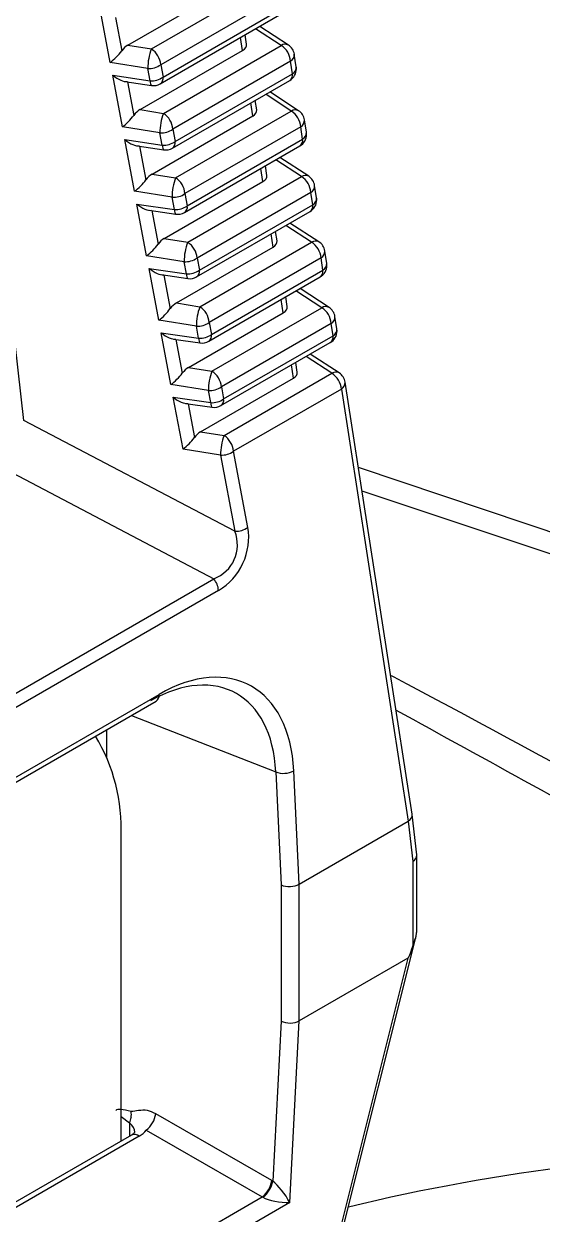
# Model space of a CAD drawing. Extents: x 2 to 136, y 1 to 99.
# Drawn here: x 14.393 to 14.779, y 85.74 to 86.629 of the extents above; entities that cross this region are included whole.
import ezdxf

# ---------------------------------------------------------------- set-up
doc = ezdxf.new("R2010")
doc.units = 0
doc.header["$MEASUREMENT"] = 0
doc.layers.add('OBJECT', color=7, linetype='CONTINUOUS')

msp = doc.modelspace()

# ---------------------------------------------------------------- linework, layer by layer
at = {"layer": 'OBJECT'}
for p, q in [((14.39258, 86.33268), (14.35382, 86.67484)), ((14.47022, 86.61271), (14.54827, 86.65777)), ((14.48773, 86.60993), (14.57702, 86.66148)), ((14.58402, 86.64971), (14.49473, 86.59816)), ((14.45709, 86.59984), (14.44985, 86.63833)), ((14.49646, 86.58894), (14.58548, 86.64033)), ((14.4609, 86.63339), (14.46559, 86.60845)), ((14.4944, 86.58392), (14.58342, 86.63531)), ((14.55876, 86.61345), (14.55767, 86.62045)), ((14.5846, 86.61254), (14.5655, 86.62497)), ((14.59, 86.61279), (14.56856, 86.62674)), ((14.47022, 86.61271), (14.48773, 86.60993)), ((14.49678, 86.56183), (14.5846, 86.61254)), ((14.55585, 86.60882), (14.55435, 86.61853)), ((14.47927, 86.56461), (14.55585, 86.60882)), ((14.59587, 86.5966), (14.59442, 86.60594)), ((14.48512, 86.59539), (14.45709, 86.59984)), ((14.48686, 86.58617), (14.48512, 86.59539)), ((14.49473, 86.59816), (14.49646, 86.58894)), ((14.5916, 86.60076), (14.50377, 86.55006)), ((14.59305, 86.59142), (14.5916, 86.60076)), ((14.45889, 86.59028), (14.48686, 86.58617)), ((14.46614, 86.55174), (14.45889, 86.59028)), ((14.46801, 86.58562), (14.48795, 86.58269)), ((14.46994, 86.58533), (14.47464, 86.56035)), ((14.50344, 86.53587), (14.59099, 86.58641)), ((14.5055, 86.54088), (14.59305, 86.59142)), ((14.59218, 86.56359), (14.57304, 86.57605)), ((14.59758, 86.56384), (14.5761, 86.57782)), ((14.56343, 86.55987), (14.56192, 86.56963)), ((14.56634, 86.5645), (14.56524, 86.57155)), ((14.47927, 86.56461), (14.49678, 86.56183)), ((14.48832, 86.51651), (14.56343, 86.55987)), ((14.50582, 86.51373), (14.59218, 86.56359)), ((14.49417, 86.54729), (14.46614, 86.55174)), ((14.50377, 86.55006), (14.5055, 86.54088)), ((14.59918, 86.55181), (14.51282, 86.50196)), ((14.60062, 86.54252), (14.59918, 86.55181)), ((14.60344, 86.5477), (14.602, 86.55699)), ((14.46793, 86.54222), (14.4959, 86.53812)), ((14.47519, 86.50364), (14.46793, 86.54222)), ((14.4959, 86.53812), (14.49417, 86.54729)), ((14.51454, 86.49283), (14.60062, 86.54252)), ((14.47705, 86.53756), (14.49699, 86.53464)), ((14.47898, 86.53728), (14.48369, 86.51225)), ((14.51248, 86.48781), (14.59856, 86.53751)), ((14.57392, 86.51556), (14.57282, 86.52265)), ((14.59976, 86.51464), (14.58058, 86.52713)), ((14.60516, 86.51489), (14.58364, 86.5289)), ((14.48832, 86.51651), (14.50582, 86.51373)), ((14.51487, 86.46563), (14.59976, 86.51464)), ((14.57101, 86.51092), (14.56949, 86.52073)), ((14.49736, 86.46841), (14.57101, 86.51092)), ((14.61101, 86.4988), (14.60958, 86.50804)), ((14.50322, 86.49919), (14.47519, 86.50364)), ((14.50494, 86.49006), (14.50322, 86.49919)), ((14.51282, 86.50196), (14.51454, 86.49283)), ((14.60676, 86.50286), (14.52187, 86.45386)), ((14.60819, 86.49362), (14.60676, 86.50286)), ((14.47697, 86.49417), (14.50494, 86.49006)), ((14.48424, 86.45554), (14.47697, 86.49417)), ((14.48609, 86.48951), (14.50603, 86.48658)), ((14.48802, 86.48922), (14.49274, 86.46415)), ((14.52152, 86.43976), (14.60613, 86.4886)), ((14.52358, 86.44477), (14.60819, 86.49362)), ((14.60734, 86.46569), (14.58812, 86.47821)), ((14.61273, 86.46594), (14.59118, 86.47997)), ((14.49736, 86.46841), (14.51487, 86.46563)), ((14.57859, 86.46198), (14.57706, 86.47182)), ((14.58149, 86.46661), (14.58039, 86.47374)), ((14.50641, 86.42031), (14.57859, 86.46198)), ((14.52392, 86.41753), (14.60734, 86.46569)), ((14.51227, 86.45109), (14.48424, 86.45554)), ((14.51398, 86.44201), (14.51227, 86.45109)), ((14.52187, 86.45386), (14.52358, 86.44477)), ((14.61434, 86.45392), (14.53092, 86.40576)), ((14.61577, 86.44472), (14.61434, 86.45392)), ((14.61859, 86.44989), (14.61716, 86.45909)), ((14.48601, 86.44611), (14.51398, 86.44201)), ((14.49329, 86.40744), (14.48601, 86.44611)), ((14.53262, 86.39672), (14.61577, 86.44472)), ((14.49513, 86.44145), (14.51507, 86.43853)), ((14.49706, 86.44117), (14.50179, 86.41605)), ((14.53056, 86.3917), (14.6137, 86.4397)), ((14.58907, 86.41766), (14.58796, 86.42484)), ((14.61492, 86.41675), (14.59566, 86.42928)), ((14.62031, 86.417), (14.59872, 86.43105)), ((14.50641, 86.42031), (14.52392, 86.41753)), ((14.53297, 86.36944), (14.61492, 86.41675)), ((14.58617, 86.41303), (14.58464, 86.42292)), ((14.52132, 86.40299), (14.49329, 86.40744)), ((14.51546, 86.37221), (14.58617, 86.41303)), ((14.62616, 86.40099), (14.62474, 86.41015)), ((14.49505, 86.39806), (14.52302, 86.39395)), ((14.50233, 86.35934), (14.49505, 86.39806)), ((14.52302, 86.39395), (14.52132, 86.40299)), ((14.53092, 86.40576), (14.53262, 86.39672)), ((14.62192, 86.40497), (14.53997, 86.35766)), ((14.62334, 86.39581), (14.62192, 86.40497)), ((14.50417, 86.3934), (14.52411, 86.39047)), ((14.5061, 86.39311), (14.51084, 86.36795)), ((14.5396, 86.34365), (14.62128, 86.3908)), ((14.54166, 86.34866), (14.62334, 86.39581)), ((14.6225, 86.3678), (14.6032, 86.38036)), ((14.62789, 86.36805), (14.60626, 86.38213)), ((14.51546, 86.37221), (14.53297, 86.36944)), ((14.59375, 86.36408), (14.59221, 86.37402)), ((14.59665, 86.36871), (14.59553, 86.37594)), ((14.52451, 86.32411), (14.59375, 86.36408)), ((14.54202, 86.32134), (14.6225, 86.3678)), ((14.53036, 86.35489), (14.50233, 86.35934)), ((14.53206, 86.3459), (14.53036, 86.35489)), ((14.53997, 86.35766), (14.54166, 86.34866)), ((14.6295, 86.35602), (14.54902, 86.30956)), ((14.6295, 86.35602), (14.67945, 86.03343)), ((14.68226, 86.03869), (14.63232, 86.3612)), ((14.50409, 86.35), (14.53206, 86.3459)), ((14.51138, 86.31124), (14.50409, 86.35)), ((14.51321, 86.34534), (14.53315, 86.34242)), ((14.51514, 86.34506), (14.51989, 86.31985)), ((14.55009, 86.25002), (14.39258, 86.33268)), ((14.52451, 86.32411), (14.54202, 86.32134)), ((14.53941, 86.3068), (14.51138, 86.31124)), ((14.5597, 86.25279), (14.54902, 86.30956)), ((14.53941, 86.3068), (14.55009, 86.25002)), ((14.37435, 86.29836), (14.53433, 86.2144)), ((14.83347, 86.23321), (14.64218, 86.29755)), ((14.64488, 86.28011), (14.85913, 86.20849)), ((13.939, 85.87072), (14.53433, 86.2144)), ((14.53786, 86.20572), (13.94252, 85.86204)), ((13.98937, 85.83326), (14.49141, 86.12308)), ((13.99143, 85.83827), (14.49347, 86.12809)), ((14.47291, 86.1124), (14.58051, 86.07027)), ((14.45447, 86.08115), (14.45447, 86.10175)), ((14.58051, 86.07027), (14.58461, 85.98592)), ((14.59811, 85.98647), (14.594, 86.07105)), ((14.59811, 85.98647), (14.6794, 86.03341)), ((14.6794, 86.03341), (14.68281, 86.00338)), ((14.68571, 86.00824), (14.68228, 86.03853)), ((14.46512, 85.79461), (14.46512, 86.02196)), ((14.68573, 85.95048), (14.68573, 86.00782)), ((14.68281, 86.00338), (14.68281, 85.94006)), ((14.58461, 85.98592), (14.58461, 85.88429)), ((14.59811, 85.98647), (14.59811, 85.98647)), ((14.59811, 85.88441), (14.59811, 85.98647)), ((14.61627, 85.67152), (14.68533, 85.94765)), ((14.67909, 85.93116), (14.59811, 85.88441)), ((14.67909, 85.93116), (14.61402, 85.67098)), ((14.58461, 85.88429), (14.57834, 85.76465)), ((14.591, 85.74879), (14.59811, 85.88441)), ((14.59811, 85.88441), (14.59811, 85.88441)), ((14.46512, 85.81299), (14.47151, 85.80821)), ((14.57751, 85.76515), (14.49098, 85.81511)), ((14.47151, 85.80821), (14.47151, 85.7983)), ((14.48393, 85.80291), (14.57047, 85.75295)), ((14.47866, 85.7983), (13.90638, 85.46794)), ((14.47304, 85.79918), (13.90657, 85.47217)), ((14.591, 85.74879), (13.89838, 85.34895)), ((13.90602, 85.36938), (14.57047, 85.75295))]:
    msp.add_line(p, q, dxfattribs=at)
at = {"layer": 'OBJECT', "flags": 128}
for points in [[(14.48686, 86.58617), (14.48696, 86.58491), (14.48715, 86.5839), (14.48741, 86.58318), (14.48773, 86.58278), (14.48795, 86.58269)], [(14.4959, 86.53812), (14.496, 86.53685), (14.49619, 86.53585), (14.49645, 86.53513), (14.49677, 86.53472), (14.49699, 86.53464)], [(14.50494, 86.49006), (14.50504, 86.4888), (14.50523, 86.48779), (14.50549, 86.48707), (14.50581, 86.48667), (14.50603, 86.48658)], [(14.51398, 86.44201), (14.51408, 86.44074), (14.51427, 86.43974), (14.51453, 86.43902), (14.51485, 86.43861), (14.51507, 86.43853)], [(14.52302, 86.39395), (14.52312, 86.39269), (14.52331, 86.39168), (14.52357, 86.39096), (14.52389, 86.39056), (14.52411, 86.39047)], [(14.53206, 86.3459), (14.53216, 86.34464), (14.53235, 86.34363), (14.53261, 86.34291), (14.53293, 86.3425), (14.53315, 86.34242)]]:
    msp.add_lwpolyline(points, dxfattribs=at)
at = {"layer": 'OBJECT'}
for centre, radius, start, end in [((14.58752, 86.60804), 0.00535, 62.38284, 122.95734), ((14.57615, 86.59954), 0.0155, 4.50742, 56.9493), ((14.58454, 86.60441), 0.01, 8.80187, 56.93993), ((14.52452, 86.59584), 0.0394, 159.04057, 180.65241), ((14.47927, 86.59694), 0.0155, 4.5062, 56.95058), ((14.58875, 86.60567), 0.00568, 300.14714, 2.67046), ((14.48604, 86.61024), 0.01488, 266.4453, 305.68695), ((14.58599, 86.59507), 0.01, 299.99731, 0), ((14.5902, 86.59634), 0.00568, 300.14565, 2.67196), ((14.58599, 86.59507), 0.01, 0, 8.80187), ((14.48778, 86.60103), 0.01488, 266.44489, 305.68638), ((14.4894, 86.59258), 0.01, 261.64883, 299.99731), ((14.49152, 86.58804), 0.00502, 304.95377, 10.34983), ((14.58795, 86.59059), 0.00517, 306.00038, 9.30322), ((14.53356, 86.54774), 0.0394, 159.03972, 180.65241), ((14.48832, 86.54884), 0.0155, 4.50742, 56.9493), ((14.5951, 86.5591), 0.00535, 62.38335, 122.95578), ((14.58373, 86.55059), 0.0155, 4.5062, 56.95058), ((14.59212, 86.55546), 0.01, 8.80187, 56.93993), ((14.49509, 86.56214), 0.01488, 266.44527, 305.68599), ((14.59633, 86.55672), 0.00568, 300.14297, 2.67463), ((14.49682, 86.55297), 0.01488, 266.44459, 305.68683), ((14.50057, 86.53998), 0.00502, 304.9431, 10.3605), ((14.59356, 86.54617), 0.01, 299.99731, 0), ((14.59552, 86.54169), 0.00517, 306.00044, 9.30316), ((14.59777, 86.54743), 0.00568, 300.14589, 2.67185), ((14.59356, 86.54617), 0.01, 0, 8.80187), ((14.49844, 86.54453), 0.01, 261.64883, 299.99731), ((14.54261, 86.49964), 0.0394, 159.04064, 180.65236), ((14.49737, 86.50074), 0.0155, 4.5062, 56.95058), ((14.60267, 86.51015), 0.00535, 62.38284, 122.9575), ((14.59131, 86.50165), 0.0155, 4.50738, 56.94937), ((14.5997, 86.50651), 0.01, 8.80187, 56.93993), ((14.60391, 86.50778), 0.00568, 300.14552, 2.67208), ((14.50414, 86.51404), 0.01488, 266.44548, 305.68693), ((14.60113, 86.49727), 0.01, 299.99731, 0), ((14.60534, 86.49853), 0.00568, 300.14559, 2.67208), ((14.60113, 86.49727), 0.01, 0, 8.80187), ((14.50586, 86.50492), 0.01488, 266.44462, 305.68664), ((14.50748, 86.49647), 0.01, 261.64883, 299.99731), ((14.50961, 86.49193), 0.00502, 304.94332, 10.36028), ((14.6031, 86.49278), 0.00517, 306.00045, 9.30315), ((14.55166, 86.45154), 0.0394, 159.0405, 180.65163), ((14.50642, 86.45264), 0.0155, 4.50738, 56.94937), ((14.61025, 86.4612), 0.00535, 62.38319, 122.95731), ((14.59889, 86.4527), 0.0155, 4.50627, 56.95), ((14.60728, 86.45756), 0.01, 8.80187, 56.93993), ((14.51319, 86.46595), 0.01488, 266.44463, 305.68671), ((14.61149, 86.45883), 0.00568, 300.14308, 2.67456), ((14.5149, 86.45686), 0.01488, 266.44477, 305.68658), ((14.51865, 86.44387), 0.00502, 304.94329, 10.36031), ((14.6087, 86.44836), 0.01, 299.99731, 0), ((14.61067, 86.44388), 0.00517, 306.00069, 9.30291), ((14.61291, 86.44963), 0.00568, 300.14551, 2.67213), ((14.6087, 86.44836), 0.01, 0, 8.80187), ((14.51652, 86.44842), 0.01, 261.64883, 299.99731), ((14.56071, 86.40344), 0.03939, 159.03903, 180.6531), ((14.51547, 86.40454), 0.0155, 4.50627, 56.95), ((14.61783, 86.41225), 0.00535, 62.38472, 122.95464), ((14.60647, 86.40375), 0.0155, 4.50705, 56.9497), ((14.61486, 86.40862), 0.01, 8.80187, 56.93993), ((14.61907, 86.40988), 0.00568, 300.14552, 2.67213), ((14.52224, 86.41785), 0.01488, 266.4455, 305.68687), ((14.61628, 86.39946), 0.01, 299.99731, 0), ((14.62049, 86.40073), 0.00568, 300.14551, 2.67213), ((14.61628, 86.39946), 0.01, 0, 8.80187), ((14.52394, 86.40881), 0.01488, 266.44461, 305.68665), ((14.52556, 86.40036), 0.01, 261.64883, 299.99731), ((14.52769, 86.39582), 0.00502, 304.94353, 10.36007), ((14.61824, 86.39498), 0.00517, 306.00049, 9.30311), ((14.56976, 86.35534), 0.0394, 159.04112, 180.65101), ((14.52451, 86.35644), 0.0155, 4.50705, 56.9497), ((14.62541, 86.36331), 0.00535, 62.38359, 122.95712), ((14.61405, 86.3548), 0.0155, 4.50629, 56.94997), ((14.62244, 86.35967), 0.01, 8.80187, 56.93993), ((14.53129, 86.36975), 0.01488, 266.44471, 305.68665), ((14.62665, 86.36093), 0.00568, 300.1431, 2.67454), ((14.53298, 86.36075), 0.01488, 266.4447, 305.68667), ((14.53673, 86.34776), 0.00502, 304.9433, 10.3603), ((14.5346, 86.35231), 0.01, 261.64883, 299.99731), ((14.57881, 86.30724), 0.03939, 159.03969, 180.65262), ((14.53356, 86.30834), 0.0155, 4.50629, 56.94997), ((14.54034, 86.32165), 0.01488, 266.44536, 305.68693), ((14.55102, 86.26487), 0.01488, 266.44528, 305.68705), ((14.52228, 86.20445), 0.01563, 4.67964, 39.54986), ((14.48848, 86.12721), 0.00506, 305.29099, 10.01261), ((14.33082, 86.0279), 0.13443, 357.46501, 30.90972), ((14.58641, 86.08545), 0.01628, 248.78262, 297.80657), ((14.48346, 85.80708), 0.012, 154.89478, 174.57008), ((14.45912, 85.81466), 0.0137, 349.54098, 8.51939), ((14.47274, 85.81751), 0.01839, 307.47329, 352.52671), ((14.47518, 85.79449), 0.00516, 47.63696, 114.5144), ((14.98941, 84.27757), 1.51011, 77.3693, 103.58284), ((14.55928, 85.76755), 0.01839, 307.47496, 352.52504), ((14.559, 85.76841), 0.0197, 307.21326, 349.00369)]:
    msp.add_arc(centre, radius, start, end, dxfattribs=at)
for centre, major_axis, ratio, start_param, end_param in [((14.28615, 84.84745), (1.03077, 2.00185), 0.606843, 0.574391, 0.937899), ((14.29321, 84.84381), (1.02574, 1.9932), 0.60697, 0.574247, 0.937755), ((14.29568, 84.78836), (0.99276, 1.93123), 0.606953, 0.600984, 0.910013), ((14.47085, 86.60447), (0.00622, 0.00869), 0.616507, 0.936244, 1.553976), ((14.54872, 86.61295), (0.01008, -0.00003), 0.578066, 5.500531, 6.374197), ((14.45963, 86.60625), (0.00839, 0.00863), 0.259031, 4.154567, 5.208979), ((14.46143, 86.59669), (0.01054, -0.01013), 0.443807, 4.891715, 5.946127), ((14.46868, 86.55815), (0.00839, 0.00863), 0.259031, 4.154567, 5.208979), ((14.47989, 86.55637), (0.00622, 0.00869), 0.616507, 0.936244, 1.553976), ((14.55629, 86.564), (0.01008, -0.00003), 0.578066, 5.500531, 6.374197), ((14.47047, 86.54863), (0.01054, -0.01013), 0.443807, 4.891715, 5.946127), ((14.48894, 86.50827), (0.00622, 0.00869), 0.616507, 0.936244, 1.553976), ((14.56387, 86.51506), (0.01008, -0.00003), 0.578066, 5.500531, 6.374197), ((14.47773, 86.51005), (0.00839, 0.00863), 0.259031, 4.154567, 5.208979), ((14.47951, 86.50058), (0.01054, -0.01013), 0.443807, 4.891715, 5.946127), ((14.49799, 86.46017), (0.00622, 0.00869), 0.616507, 0.936244, 1.553976), ((14.48678, 86.46195), (0.00839, 0.00863), 0.259031, 4.154567, 5.208979), ((14.57145, 86.46611), (0.01008, -0.00003), 0.578066, 5.500531, 6.374197), ((14.48855, 86.45252), (0.01054, -0.01013), 0.443807, 4.891715, 5.946127), ((14.49583, 86.41385), (0.00839, 0.00863), 0.259031, 4.154567, 5.208979), ((14.50704, 86.41207), (0.00622, 0.00869), 0.616507, 0.936244, 1.553976), ((14.57903, 86.41716), (0.01008, -0.00003), 0.578066, 5.500531, 6.374197), ((14.49759, 86.40447), (0.01054, -0.01013), 0.443807, 4.891715, 5.946127), ((14.51609, 86.36397), (0.00622, 0.00869), 0.616507, 0.936244, 1.553976), ((14.50488, 86.36575), (0.00839, 0.00863), 0.259031, 4.154567, 5.208979), ((14.58661, 86.36821), (0.01008, -0.00003), 0.578066, 5.500531, 6.374197), ((14.50663, 86.35642), (0.01054, -0.01013), 0.443807, 4.891715, 5.946127), ((14.51392, 86.31765), (0.00839, 0.00863), 0.259031, 4.154567, 5.208979), ((14.52514, 86.31587), (0.00622, 0.00869), 0.616507, 0.936244, 1.553976), ((14.51863, 86.2433), (0.02983, -0.01688), 0.875287, 5.663583, 7.075109), ((14.52569, 86.23965), (0.01775, 0.03585), 0.831447, 4.037198, 5.448723), ((14.49822, 86.01488), (0.06254, 0.12019), 0.605304, 5.479606, 7.042806), ((14.49116, 86.01852), (0.05895, 0.11083), 0.607467, 5.485361, 7.048561), ((14.65589, 86.18264), (-0.02337, 0.14928), 0.050801, 3.161193, 3.167547), ((14.67236, 86.03729), (0.00991, 0.00133), 0.627377, 5.422325, 6.295991), ((14.67573, 86.00747), (0.00999, 0.00056), 0.611383, 5.463282, 6.317691), ((14.59104, 85.99034), (0.01, 0.00024), 0.563161, 4.000594, 5.484124), ((14.71357, 86.10177), (0.0347, 0.17066), 0.036347, 3.173727, 3.474397), ((14.59104, 85.88871), (0.01, -0.00026), 0.591308, 4.029737, 5.513267), ((14.57068, 85.75271), (0.10985, -0.06441), 0.111287, 2.734051, 3.108061), ((14.46036, 85.80251), (0.01493, -0.00221), 0.653323, 0.100655, 0.829602), ((14.46098, 85.81029), (0.02497, -0.00208), 0.625176, 5.549723, 5.927657), ((14.57617, 85.74954), (-0.01142, 0.01647), 0.62527, 5.304576, 5.358656), ((14.58394, 85.75331), (-0.00896, 0.01244), 0.233872, 4.179366, 5.663024), ((14.56975, 85.74511), (-0.00655, 0.00768), 0.666013, 5.234405, 5.288485), ((14.58394, 85.75331), (0.0154, -0.00204), 0.262149, 3.739569, 5.223228)]:
    msp.add_ellipse(centre, major_axis=major_axis, ratio=ratio, start_param=start_param, end_param=end_param, dxfattribs=at)
for points, knots in [([(14.44719, 86.71597), (14.44249, 86.71413), (14.419, 86.7049), (14.34044, 86.67157), (14.26147, 86.63123), (14.18284, 86.58537), (14.10426, 86.53767), (14.03132, 86.48429), (13.97698, 86.44453)], [0, 0, 0, 0, 0.029968, 0.149857, 0.5, 0.529967, 0.649857, 1, 1, 1, 1]), ([(15.34908, 85.75935), (15.12725, 85.88733), (14.90117, 86.01776), (14.67055, 86.14003), (14.66621, 86.14234)], [0, 0, 0, 0, 0.981179, 1, 1, 1, 1]), ([(15.31962, 85.75114), (15.24563, 85.79363), (15.09765, 85.8786), (14.88116, 86.00031), (14.73833, 86.0789), (14.67023, 86.11636)], [0, 0, 0, 0, 0.343508, 0.686995, 1, 1, 1, 1]), ([(14.68281, 85.94006), (14.68333, 85.94163), (14.68423, 85.9443), (14.68556, 85.94788), (14.68562, 85.9497), (14.68565, 85.95049)], [0, 0, 0, 0, 0.447485, 0.758489, 1, 1, 1, 1]), ([(14.49098, 85.81511), (14.48892, 85.81608), (14.48434, 85.81823), (14.47844, 85.81745), (14.47448, 85.81693), (14.47267, 85.81669)], [0, 0, 0, 0, 0.305419, 0.682483, 1, 1, 1, 1]), ([(14.47536, 85.80129), (14.47536, 85.80129), (14.47537, 85.80128), (14.47533, 85.80079), (14.47371, 85.79965), (14.47304, 85.79918)], [0, 0, 0, 0, 0.061415, 0.613874, 1, 1, 1, 1])]:
    msp.add_open_spline(points, degree=3, knots=knots, dxfattribs=at)

doc.saveas('drawing.dxf')
